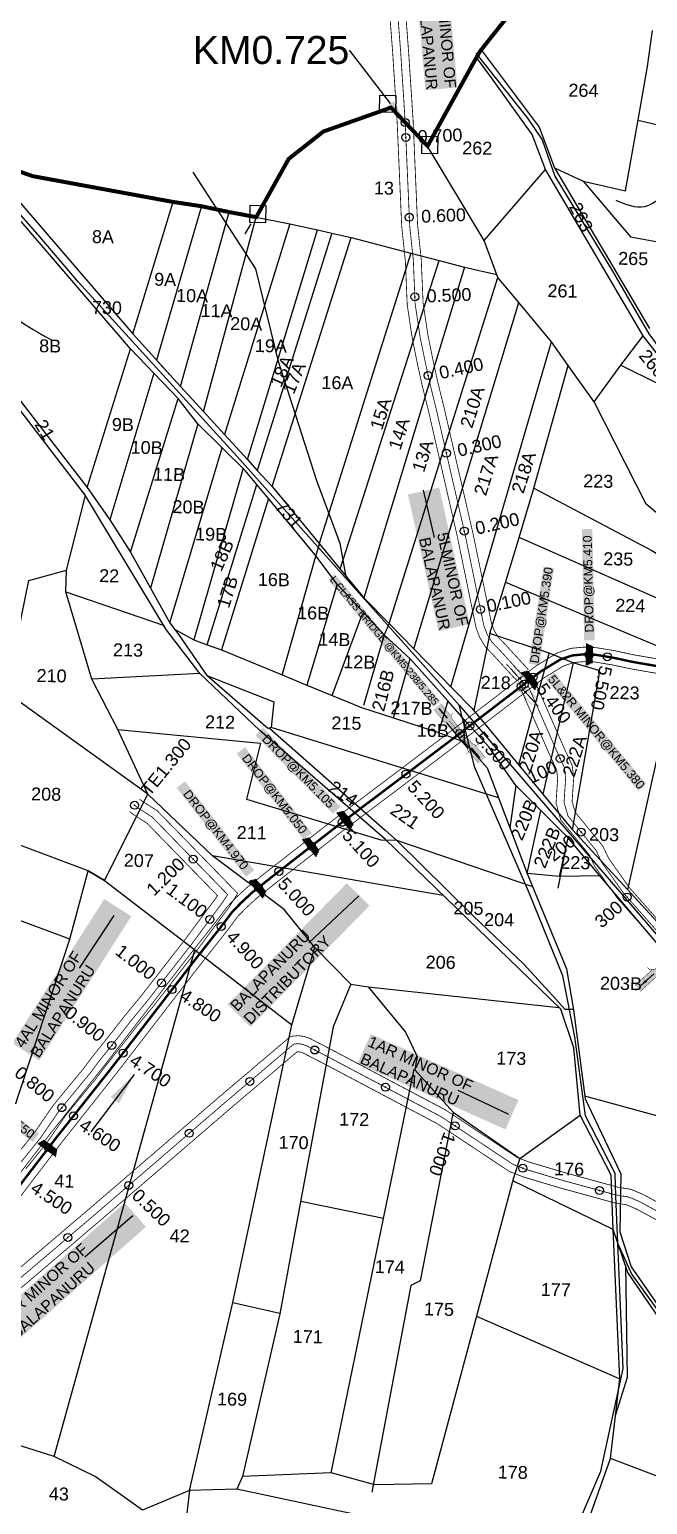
# Model space of a CAD drawing. Header units: millimetres. Extents: x 191939 to 221722, y 1607077 to 1617110.
# Drawn here: x 193548 to 194322, y 1613687 to 1615533 of the extents above; entities that cross this region are included whole.
import ezdxf
from ezdxf import colors
from ezdxf.entities.mleader import LeaderData, LeaderLine
from ezdxf.enums import TextEntityAlignment as Align
from ezdxf.math import Vec2, Vec3

# ---------------------------------------------------------------- set-up
doc = ezdxf.new("R2010")
doc.units = ezdxf.units.MM
doc.header["$LTSCALE"] = 15
doc.header["$PDMODE"] = 32
doc.header["$PDSIZE"] = 10
doc.linetypes.add('ACAD_ISO02W100', pattern=[15, 12, -3])
doc.linetypes.add('HIDDEN2', pattern=[0.1875, 0.125, -0.0625])
for name, color, linetype in [('BOUNDRY STONES', 240, 'Continuous'), ('CANAL1', 7, 'Continuous'), ('CS', 134, 'Continuous'), ('CSMark', 72, 'Continuous'), ('PAPER SIZE', 5, 'Continuous'), ('PLOTS', 7, 'Continuous'), ('PLOTS NO', 7, 'Continuous'), ('ROADS', 1, 'Continuous'), ('STREAMS', 4, 'Continuous'), ('STRUCTURE', 5, 'Continuous'), ('text2', 7, 'Continuous'), ('VILLAGE BOUNDRY', 5, 'Continuous'), ('VILLAGE STONES', 240, 'Continuous')]:
    doc.layers.add(name, color=color, linetype=linetype)
doc.styles.get("Standard").update_dxf_attribs({"font": 'arial.ttf'})
doc.dimstyles.get("Standard").update_dxf_attribs({"dimtxt": 0.18, "dimasz": 0.18, "dimexe": 0.18, "dimexo": 0.0625, "dimgap": 0.09, "dimtad": 0, "dimtih": 1, "dimtoh": 1, "dimdec": 4, "dimzin": 0, "dimdsep": 46, "dimtxsty": 'Standard', "dimcen": 0.09, "dimadec": 0, "dimazin": 0, "dimtfac": 1, "dimtdec": 4, "dimtofl": 0, "dimtmove": 0, "dimatfit": 3, "dimfxl": 1, "dimtolj": 1, "dimtzin": 0, "dimarcsym": 0})

# ---------------------------------------------------------------- blocks, each defined once
blk = doc.blocks.new('DROP')
h = blk.add_hatch()
h.set_pattern_fill('ANSI31', color=1, scale=10, angle=45)
h.set_pattern_definition([(90, (-324.4107, -25.7687), (-1.25, 0), [])])
h.paths.add_polyline_path([(-9.9, -4.3), (-13.8, 4.1), (13.8, 4.1), (10.2, -4.3)])
at = {"layer": 'STRUCTURE', "color": 5, "const_width": 0.49}
blk.add_lwpolyline([(-9.9, -4.3), (-13.8, 4.1), (13.8, 4.1), (10.2, -4.3), (-9.9, -4.3)], dxfattribs=at)
at = {"layer": 'STRUCTURE', "color": 5}
blk.add_circle((0, 0), 1.33, dxfattribs=at)
blk = doc.blocks.new('DLB')
at = {"layer": 'STRUCTURE'}
h = blk.add_hatch(dxfattribs=at)
h.set_pattern_fill('DOTS', color=6, scale=20, angle=320.3722, style=0)
h.set_pattern_definition([(320.372247934, (0, 0), (1.2786241598, 0.5641323054), [0, -1.25])])
h.paths.add_polyline_path([(769699.5, 1706950), (769699.5, 1706934), (769729.1, 1706934), (769732.1, 1706936), (769792.1, 1706936), (769795.1, 1706934), (769824.7, 1706934), (769824.7, 1706950), (769795.1, 1706950), (769792.1, 1706948), (769732.1, 1706948), (769729.1, 1706950)])
at = {"layer": 'STRUCTURE', "color": 6, "linetype": 'ACAD_ISO02W100', "ltscale": 0.5, "const_width": 0.5}
for points in [[(769699.5, 1706950), (769729.1, 1706950)], [(769795.1, 1706950), (769824.7, 1706950)], [(769699.5, 1706934), (769729.1, 1706934)], [(769795.1, 1706934), (769824.7, 1706934)]]:
    blk.add_lwpolyline(points, dxfattribs=at)
at = {"layer": 'STRUCTURE', "color": 6, "const_width": 0.628}
for points in [[(769726.1, 1706956), (769726.1, 1706952), (769732.1, 1706948), (769792.1, 1706948), (769798.1, 1706952), (769798.1, 1706956)], [(769726.1, 1706928), (769726.1, 1706932), (769732.1, 1706936), (769792.1, 1706936), (769798.1, 1706932), (769798.1, 1706928)], [(769732.1, 1706942), (769792.1, 1706942)]]:
    blk.add_lwpolyline(points, dxfattribs=at)
at = {"layer": 'STRUCTURE', "color": 6}
blk.add_lwpolyline([(769732.1, 1706936), (769792.1, 1706936)], dxfattribs=at)
blk.add_lwpolyline([(769732.1, 1706936), (769792.1, 1706936)], dxfattribs=at)
at = {"layer": 'STRUCTURE', "color": 0}
blk.add_circle((769762.1, 1706942), 1.8, dxfattribs=at)
for points in [[(769703.8, 1706942), (769726.7, 1706942)], [(769818.6, 1706942), (769795.7, 1706942)]]:
    blk.add_leader(points, dimstyle='Standard', override={"dimasz": 10, "dimgap": 0.09, "dimtad": 0}, dxfattribs=at)
blk = doc.blocks.new('OT')
at = {"layer": 'STRUCTURE', "color": 190}
for points, const_width in [([(769751.4, 1706595.8), (769729.4, 1706595.8)], 0.5), ([(769751.4, 1706579), (769729.4, 1706579)], 0.5), ([(769775.2, 1706601.8), (769775.2, 1706597.8), (769769.2, 1706593.8), (769761.8, 1706593.8), (769754.4, 1706593.8), (769748.4, 1706597.8), (769748.4, 1706601.8)], 0.5), ([(769748.4, 1706573), (769748.4, 1706577), (769754.4, 1706581), (769761.8, 1706581), (769761.8, 1706581), (769761.8, 1706581), (769769.2, 1706581), (769775.2, 1706577), (769775.2, 1706573)], 0.5), ([(769761.8, 1706593.8), (769761.8, 1706581)], 2.5)]:
    blk.add_lwpolyline(points, dxfattribs=dict(at, const_width=const_width))
at = {"layer": 'STRUCTURE', "color": 0}
blk.add_circle((769761.8, 1706587.4), 1.87, dxfattribs=at)
blk.add_leader([(769732.6, 1706587.4), (769753.8, 1706587.4)], dimstyle='Standard', override={"dimasz": 10, "dimgap": 0.09, "dimtad": 0}, dxfattribs=at)
blk = doc.blocks.new('SLB')
at = {"layer": 'STRUCTURE'}
h = blk.add_hatch(dxfattribs=at)
h.set_pattern_fill('DOTS', color=6, scale=20, angle=320.3722, style=0)
h.set_pattern_definition([(320.372247934, (-159.4327, -72.9564), (1.2786241598, 0.5641323054), [0, -1.25])])
h.paths.add_polyline_path([(769699.5, 1706871.1), (769699.5, 1706861.1), (769729.1, 1706861.1), (769732.1, 1706863.1), (769792.1, 1706863.1), (769795.1, 1706861.1), (769824.7, 1706861.1), (769824.7, 1706871.1), (769795.1, 1706871.1), (769792.1, 1706869.1), (769732.1, 1706869.1), (769729.1, 1706871.1)])
at = {"layer": 'STRUCTURE', "color": 6, "linetype": 'ACAD_ISO02W100', "ltscale": 0.5, "const_width": 0.5}
for points in [[(769699.5, 1706871.1), (769729.1, 1706871.1)], [(769795.1, 1706871.1), (769824.7, 1706871.1)], [(769699.5, 1706861.1), (769729.1, 1706861.1)], [(769795.1, 1706861.1), (769824.7, 1706861.1)]]:
    blk.add_lwpolyline(points, dxfattribs=at)
at = {"layer": 'STRUCTURE', "color": 6, "const_width": 0.628}
for points in [[(769726.1, 1706877.1), (769726.1, 1706873.1), (769732.1, 1706869.1), (769792.1, 1706869.1), (769798.1, 1706873.1), (769798.1, 1706877.1)], [(769726.1, 1706855.1), (769726.1, 1706859.1), (769732.1, 1706863.1), (769792.1, 1706863.1), (769798.1, 1706859.1), (769798.1, 1706855.1)]]:
    blk.add_lwpolyline(points, dxfattribs=at)
at = {"layer": 'STRUCTURE', "color": 6}
blk.add_lwpolyline([(769732.1, 1706863.1), (769792.1, 1706863.1)], dxfattribs=at)
blk.add_lwpolyline([(769732.1, 1706863.1), (769792.1, 1706863.1)], dxfattribs=at)
at = {"layer": 'STRUCTURE', "color": 0}
blk.add_circle((769762.1, 1706866.1), 1.24, dxfattribs=at)
for points in [[(769703.8, 1706866), (769726.7, 1706866)], [(769818.6, 1706865.8), (769795.7, 1706865.8)]]:
    blk.add_leader(points, dimstyle='Standard', override={"dimasz": 10, "dimgap": 0.09, "dimtad": 0}, dxfattribs=at)

msp = doc.modelspace()

# ---------------------------------------------------------------- linework, layer by layer
at = {"layer": 'BOUNDRY STONES'}
msp.add_lwpolyline([(194107.2, 1615503.7), (194171.5, 1615422), (194189.9, 1615395.2), (194206, 1615349.7), (194278.1, 1615230.6), (194323.7, 1615152.2), (194416.3, 1615027.2), (194521.5, 1614887.9), (194568.2, 1614824.6), (194709.5, 1614541.5), (194750.1, 1614466.4), (194768.9, 1614377.3), (194774.6, 1614346.7), (194792.1, 1614322.2), (194858.4, 1614264.9), (194965.8, 1614169.4), (195055.2, 1614098.4), (195094.9, 1614065.8)], dxfattribs=at)
for points in [[(193987, 1615451.1), (194006.9, 1615450.7), (194006.4, 1615429.1), (193986.5, 1615429.5)], [(194039.7, 1615399.7), (194059.6, 1615399.3), (194059.2, 1615377.7), (194039.3, 1615378.1)], [(193824.4, 1615313.3), (193844.3, 1615312.9), (193843.9, 1615291.3), (193824, 1615291.7)]]:
    msp.add_lwpolyline(points, close=True, dxfattribs=at)
at = {"layer": 'CANAL1', "color": 200, "const_width": 1}
for points in [[(194158, 1614718.4), (194127.4, 1614751.7), (194119.1, 1614760.2), (194112, 1614771.8), (194107.3, 1614784.3), (194083.8, 1614898.7), (194048.1, 1615054.1), (194039.9, 1615087.4), (194034.1, 1615113.7), (194027.5, 1615146.1), (194021.1, 1615188.8), (194018.8, 1615243.5), (194017.6, 1615254.8), (194014.2, 1615287.1), (194008.5, 1615418), (194002.9, 1615504.6), (193996.2, 1615591.4), (193993.5, 1615630.6), (193990.8, 1615666.1)], [(194172.7, 1614732), (194141.9, 1614765.4), (194135, 1614772.5), (194130.1, 1614780.6), (194126.6, 1614789.9), (194103.3, 1614902.9), (194067.5, 1615058.7), (194059.3, 1615092), (194053.7, 1615117.9), (194047.2, 1615149.6), (194041, 1615190.7), (194038.7, 1615245), (194037.5, 1615256.9), (194034.1, 1615288.5), (194028.5, 1615419.1), (194022.8, 1615506), (194016.2, 1615592.8), (194013.4, 1615632), (194010.6, 1615668.6)], [(193508.2, 1614064.5), (193574.2, 1614150.8), (193644.4, 1614239.3), (193744.9, 1614369.7), (193780.7, 1614415.1), (193795.2, 1614434.4), (193807, 1614446.5), (193821.1, 1614459.6), (193847.3, 1614480.4), (193927.3, 1614542.7), (194010.6, 1614605.5), (194089.7, 1614665.4), (194182.3, 1614736.4), (194209, 1614752.8), (194225.9, 1614758.5), (194242.3, 1614760), (194257.3, 1614759.4), (194280.9, 1614755.5), (194304.5, 1614750.4), (194381.9, 1614737)], [(193522.6, 1614053.6), (193588.4, 1614139.7), (193658.6, 1614228.3), (193759.1, 1614358.6), (193795, 1614404.1), (193808.9, 1614422.7), (193819.5, 1614433.6), (193832.9, 1614445.9), (193858.4, 1614466.2), (193938.3, 1614528.4), (194021.5, 1614591.1), (194100.6, 1614651), (194192.5, 1614721.6), (194216.7, 1614736.4), (194229.6, 1614740.8), (194242.8, 1614741.9), (194255.5, 1614741.5), (194277.5, 1614737.8), (194301.1, 1614732.8), (194378.6, 1614719.3)], [(194163.1, 1614708.1), (194199.3, 1614625.5), (194208.2, 1614606.3), (194209.4, 1614595.7), (194207.4, 1614564.6), (194213.3, 1614543.8), (194249.1, 1614499.9), (194255.8, 1614485.6), (194283.6, 1614446.4), (194343.3, 1614378.7), (194430.9, 1614282.4), (194491.4, 1614212.3), (194503.6, 1614196.1), (194603.4, 1614082.4), (194738.3, 1613926.6), (194874.6, 1613780.8), (194966.8, 1613686.3), (195079.4, 1613572.9), (195149.3, 1613501.7), (195206.8, 1613454.3), (195226.7, 1613442.4), (195278.6, 1613427.9), (195359.2, 1613412.4)], [(194181.4, 1614716.1), (194217.5, 1614633.7), (194227.7, 1614611.7), (194229.5, 1614596.2), (194227.5, 1614566.7), (194231.4, 1614553.3), (194266.2, 1614510.6), (194273.2, 1614495.7), (194299.3, 1614458.8), (194358.2, 1614392.1), (194445.9, 1614295.6), (194506.9, 1614224.9), (194519.1, 1614208.8), (194618.5, 1614095.5), (194753.2, 1613940), (194889.1, 1613794.6), (194981, 1613700.3), (195093.6, 1613586.9), (195162.8, 1613516.4), (195219.5, 1613469.7), (195234.6, 1613461), (195283.2, 1613447.4), (195363.3, 1613432)], [(193543.7, 1614106.9), (193570.2, 1614139.7), (193593.7, 1614173.9), (193632.1, 1614220.6), (193641.8, 1614233.6), (193669.3, 1614268.1), (193682, 1614284.6), (193703.4, 1614310.5), (193758.2, 1614380.9), (193798.4, 1614434.9), (193808.9, 1614451.7), (193708.2, 1614555.2), (193689.4, 1614567.1), (193686.2, 1614569.7)], [(193528.1, 1614119.4), (193554.2, 1614151.7), (193577.7, 1614186), (193616.4, 1614233), (193625.9, 1614245.8), (193653.5, 1614280.4), (193666.4, 1614297.1), (193687.8, 1614323), (193742.3, 1614393), (193781.9, 1614446.2), (193783.6, 1614449), (193695.5, 1614539.5), (193677.7, 1614550.9), (193673.6, 1614554.2)], [(193510.1, 1613960.6), (193625.8, 1614059.1), (193785.1, 1614196.3), (193875.2, 1614272.8), (193884.3, 1614273.6), (193892.1, 1614272.7), (193899.6, 1614270), (193927.9, 1614255.3), (194069.2, 1614180.6), (194158.5, 1614121.3), (194173.1, 1614115.6), (194220.2, 1614101.6), (194284.3, 1614084.1), (194301.3, 1614081.2), (194316.4, 1614074.9), (194343.7, 1614060.1), (194377.1, 1614038.4), (194431.5, 1614002.4), (194469.5, 1613988.9), (194575.6, 1613951), (194672.2, 1613916.8), (194703.1, 1613940.5)], [(193522.8, 1613945.2), (193638.8, 1614043.9), (193798.1, 1614181.1), (193883.3, 1614253.4), (193884.1, 1614253.5), (193887.4, 1614253.1), (193891.5, 1614251.6), (193918.7, 1614237.6), (194059, 1614163.3), (194149.2, 1614103.5), (194166.6, 1614096.7), (194214.7, 1614082.4), (194280, 1614064.5), (194295.7, 1614061.9), (194307.7, 1614056.8), (194333.5, 1614042.9), (194366.1, 1614021.7), (194422.5, 1613984.4), (194462.7, 1613970.1), (194568.9, 1613932.1), (194675.8, 1613894.3), (194715.3, 1613924.6)]]:
    msp.add_lwpolyline(points, dxfattribs=at)
at = {"layer": 'CANAL1', "color": 1, "linetype": 'HIDDEN2', "ltscale": 4, "const_width": 1}
for points in [[(194165.3, 1614725.2), (194134.7, 1614758.6), (194127.1, 1614766.3), (194121.1, 1614776.2), (194117, 1614787.1), (194093.6, 1614900.8), (194057.8, 1615056.4), (194049.6, 1615089.7), (194043.9, 1615115.8), (194037.3, 1615147.9), (194031, 1615189.8), (194028.8, 1615244.2), (194027.5, 1615255.8), (194024.2, 1615287.8), (194018.5, 1615418.5), (194012.9, 1615505.3), (194006.2, 1615592.1), (194003.4, 1615631.3), (194000.7, 1615667.3)], [(194172.2, 1614712.1), (194208.4, 1614629.6), (194217.9, 1614609), (194219.4, 1614595.9), (194217.4, 1614565.6), (194222.4, 1614548.6), (194257.7, 1614505.3), (194264.5, 1614490.6), (194291.5, 1614452.6), (194350.7, 1614385.4), (194438.4, 1614289), (194499.2, 1614218.6), (194511.3, 1614202.5), (194610.9, 1614088.9), (194745.7, 1613933.3), (194881.9, 1613787.7), (194973.9, 1613693.3), (195086.5, 1613579.9), (195156, 1613509.1), (195213.1, 1613462), (195230.6, 1613451.7), (195280.9, 1613437.6), (195361.7, 1613422.1)], [(193535.9, 1614113.2), (193562.2, 1614145.7), (193585.7, 1614180), (193624.3, 1614226.8), (193633.8, 1614239.7), (193661.4, 1614274.2), (193674.2, 1614290.8), (193695.6, 1614316.8), (193750.3, 1614386.9), (193790.1, 1614440.6), (193796.3, 1614450.3), (193701.9, 1614547.3), (193683.6, 1614559), (193679.9, 1614562)], [(193516.5, 1613952.9), (193632.3, 1614051.5), (193791.6, 1614188.7), (193879.2, 1614263.1), (193884.2, 1614263.6), (193889.8, 1614262.9), (193895.5, 1614260.8), (193923.3, 1614246.4), (194064.1, 1614171.9), (194153.8, 1614112.4), (194169.9, 1614106.1), (194217.4, 1614092), (194282.2, 1614074.3), (194298.5, 1614071.6), (194312.1, 1614065.8), (194338.6, 1614051.5), (194371.6, 1614030), (194427, 1613993.4), (194466.1, 1613979.5), (194572.3, 1613941.6), (194674, 1613905.6), (194709.2, 1613932.5)]]:
    msp.add_lwpolyline(points, dxfattribs=at)
at = {"layer": 'CANAL1', "color": 3, "linetype": 'HIDDEN2', "ltscale": 4, "true_color": 0x00ff00, "const_width": 3}
msp.add_lwpolyline([(193515.4, 1614059.1), (193581.3, 1614145.2), (193651.5, 1614233.8), (193752, 1614364.1), (193787.8, 1614409.6), (193802.1, 1614428.5), (193813.3, 1614440), (193827, 1614452.8), (193852.9, 1614473.3), (193932.8, 1614535.5), (194016.1, 1614598.3), (194095.2, 1614658.2), (194099.5, 1614661.6), (194163, 1614710.3), (194178.8, 1614722.4), (194187.4, 1614729), (194212.9, 1614744.6), (194227.8, 1614749.6), (194242.6, 1614751), (194256.4, 1614750.5), (194279.2, 1614746.7), (194302.8, 1614741.6), (194380.3, 1614728.2)], dxfattribs=at)
at = {"layer": 'CANAL1', "color": 3, "linetype": 'HIDDEN2', "ltscale": 4, "const_width": 1.5}
msp.add_lwpolyline([(193515.4, 1614059.1), (193581.3, 1614145.2), (193651.5, 1614233.8), (193752, 1614364.1), (193787.8, 1614409.6), (193802.1, 1614428.5), (193813.3, 1614440), (193827, 1614452.8), (193852.9, 1614473.3), (193932.8, 1614535.5), (194016.1, 1614598.3), (194095.2, 1614658.2), (194187.4, 1614729), (194212.9, 1614744.6), (194227.8, 1614749.6), (194242.6, 1614751), (194256.4, 1614750.5), (194279.2, 1614746.7), (194302.8, 1614741.6), (194380.3, 1614728.2)], dxfattribs=at)
at = {"layer": 'CANAL1', "color": 1, "linetype": 'HIDDEN2', "ltscale": 4, "const_width": 1}
for points, elevation in [([(194168, 1614714.1), (194145.1, 1614738.9)], 2), ([(194168, 1614714.1), (194145.1, 1614738.9)], 2), ([(194163, 1614710.3), (194185.3, 1614685.8)], 1), ([(194163, 1614710.3), (194185.3, 1614685.8)], 1)]:
    msp.add_lwpolyline(points, dxfattribs=dict(at, elevation=elevation))
at = {"layer": 'CS'}
for p in [(194018.6, 1615416.7), (194019.4, 1615398.1), (194023.7, 1615298.2), (194030.7, 1615198.5), (194047.3, 1615100), (194070.1, 1615002.7), (194092.6, 1614905.2), (194112.8, 1614807.3), (194212.6, 1614620.6), (193679.9, 1614562), (194238.8, 1614528.5), (193753.2, 1614494.6), (194296.3, 1614447.1), (193774.2, 1614419.2), (193713.5, 1614339.7), (193651.2, 1614261.5), (193588.7, 1614183.5)]:
    msp.add_point(p, dxfattribs=at)
at = {"layer": 'CS', "color": 2}
for p in [(193905.4, 1614255.7), (193824.2, 1614216.4), (193993.9, 1614209.1), (194081.2, 1614160.6), (193748.3, 1614151.4), (194165.8, 1614107.7), (193672.5, 1614086.1), (194261.8, 1614079.9), (193596.5, 1614021)]:
    msp.add_point(p, dxfattribs=at)
at = {"layer": 'PLOTS'}
for points in [[(194241.4, 1615343.2), (194294.3, 1615331.1), (194309.7, 1615417.7), (194321.9, 1615486.7), (194328.3, 1615532)], [(195228.9, 1613611.2), (195168.2, 1613783.2), (195137.5, 1613853.5), (195113.2, 1613921), (195111.8, 1613973.6), (195102.3, 1614038.9), (195083.1, 1614067.3), (195055.2, 1614096.3), (194941.4, 1614185), (194846.1, 1614269.7), (194783.4, 1614325.3), (194764.2, 1614363.1), (194751.8, 1614452.2), (194671.8, 1614608.1), (194619, 1614711.1), (194561.2, 1614823.6), (194486.5, 1614930.9), (194415.2, 1615022.7), (194380.4, 1615067.5), (194316.3, 1615149.8), (194194, 1615357.9), (194177.6, 1615401.8), (194124.4, 1615475.4), (194107.7, 1615498)], [(194113.6, 1615507.6), (194186.4, 1615410.8), (194205.3, 1615360), (194241.4, 1615343.2), (194241.4, 1615343.2), (194241.4, 1615343.2), (194241.4, 1615343.2)], [(193427.4, 1613708.8), (193449.5, 1613787.7), (193407, 1613799.5), (193476, 1614022.7), (193598.9, 1614394.3), (193621.8, 1614479.9), (193642.3, 1614467.9), (193696.4, 1614575.8), (193658.7, 1614657), (193626.4, 1614720), (193594, 1614829.4), (193594.6, 1614856.3), (193618.6, 1614949.7), (193481.4, 1615127.9), (193414, 1615236.2), (193377.2, 1615295.8), (193348.1, 1615360.5), (193305.3, 1615406), (193301.6, 1615418.8)], [(194785.4, 1615321.6), (194551.7, 1615363.2), (194309.9, 1615419.2)], [(193316.6, 1615415), (193355.8, 1615371.9), (193385.4, 1615295.7), (193417.1, 1615248), (193484.8, 1615135.2), (193620.4, 1614959.9), (193648.9, 1614919.2), (193674.8, 1614879), (193697.4, 1614838.2), (193723.9, 1614790.5), (193735.9, 1614774.2), (193770.4, 1614724.7), (193854, 1614691.5), (193850.7, 1614659.3), (193846.5, 1614658.1), (193770.4, 1614724.7)], [(194297.1, 1614456.1), (194362.9, 1614749.5), (194381.1, 1614800.5), (194395, 1614839.3), (194401.5, 1614857.3), (194347.7, 1614916.2), (194320.3, 1614939), (194255.1, 1615067.1), (194222.4, 1615112.5), (194201.8, 1615142.3), (194161, 1615191.3), (194134.7, 1615222.9), (194117.3, 1615269.2), (194046.6, 1615387.3)], [(193488.9, 1615371.2), (193542.7, 1615309.7), (193677.5, 1615152), (193737.5, 1615086.3), (193766.3, 1615054.8), (193792.5, 1615026.1), (193821.2, 1614994.7), (193833.5, 1614981.3), (193852.1, 1614961), (193911, 1614889.6), (193937.4, 1614857.6), (193967, 1614821.7), (193998.5, 1614789.5), (194029.3, 1614758), (194077.4, 1614708.8), (194102.1, 1614683.6), (194165.6, 1614606.7), (194190.9, 1614576.1), (194227.9, 1614531.4), (194297.1, 1614456.1), (194352.1, 1614396.4), (194359.6, 1614405.6), (194369.1, 1614417.4), (194434.9, 1614402.1)], [(194117.3, 1615269.2), (194194, 1615357.9)], [(194205.3, 1615360), (194324.5, 1615158.9)], [(194241.4, 1615343.2), (194300.5, 1615273.5), (194341.9, 1615266.3), (194366.1, 1615320.8), (194764.2, 1615232.5)], [(193677.5, 1615152), (193728, 1615317.3)], [(193763.8, 1615311.9), (193707.5, 1615119.1), (193737.5, 1615086.3), (193798.2, 1615304.6)], [(194352.6, 1614366.9), (194263.2, 1614473), (194222.4, 1614521.4), (194188.3, 1614555.5), (194156.9, 1614586.9), (194123.1, 1614635.4), (194092.5, 1614669.6), (194072, 1614692.6), (194025.4, 1614744.8), (193992.4, 1614775.6), (193962.6, 1614807.5), (193933.3, 1614838.8), (193905.5, 1614875.8), (193847.6, 1614945.9), (193833, 1614963.6), (193818.3, 1614981.3), (193789.7, 1615009.6), (193759.2, 1615039.7), (193734.5, 1615071.3), (193704, 1615103), (193674.6, 1615133.5), (193537.8, 1615292.7)], [(193766.3, 1615054.8), (193832.1, 1615298.3)], [(193874, 1615289.9), (193792.5, 1615026.1)], [(193832.1, 1615298.3), (193874, 1615289.9), (193908.9, 1615282.2), (193926.7, 1615278.2), (193950.9, 1615272.9), (194025.5, 1615253.3), (194061.1, 1615244), (194092.8, 1615235.7), (194133.3, 1615226.6)], [(193821.2, 1614994.7), (193908.9, 1615282.2)], [(193926.7, 1615278.2), (193833.5, 1614981.3)], [(193852.1, 1614961), (193950.9, 1615272.9)], [(194025.5, 1615253.3), (193911, 1614889.6)], [(193937.4, 1614857.6), (194061.1, 1615244)], [(194092.8, 1615235.7), (193967, 1614821.7)], [(193998.5, 1614789.5), (194134.7, 1615222.9)], [(194029.3, 1614758), (194161, 1615191.3)], [(194075.8, 1614710.4), (194201.8, 1615142.3)], [(194255.1, 1615067.1), (194288.6, 1615112.9), (194316.3, 1615149.8)], [(193620.4, 1614959.9), (193674.6, 1615133.5)], [(194124.7, 1614777), (194142.7, 1614836.6), (194161.2, 1614897.4), (194179.8, 1614959.1), (194222.4, 1615112.5)], [(194288.6, 1615112.9), (194380.4, 1615067.5)], [(193704, 1615103), (193648.9, 1614919.2)], [(193674.8, 1614879), (193734.5, 1615071.3)], [(193759.2, 1615039.7), (193699.8, 1614833.9)], [(193723.9, 1614790.5), (193789.7, 1615009.6)], [(193815.6, 1614984), (193753.9, 1614769)], [(193770.7, 1614763), (193833, 1614963.6)], [(194179.8, 1614959.1), (194327.5, 1614881), (194395, 1614839.3)], [(194410.4, 1613403.4), (194423.3, 1613448.3), (194283.5, 1613451), (194224, 1613483.6), (194232.8, 1613623.8), (194275.5, 1613744.2), (194287.2, 1613844.1), (194278.7, 1614030.9), (194276.3, 1614099.2), (194237.4, 1614174.1), (194229.7, 1614258.2), (194213.3, 1614307), (194069.9, 1614445.6), (193993.8, 1614519.2), (193836.8, 1614655.7), (193761.4, 1614727.2), (193719.6, 1614782.2), (193616.6, 1614952.4)], [(193847.6, 1614945.9), (193788.6, 1614756.5)], [(193864.8, 1614725.1), (193906.9, 1614873.9), (193911.2, 1614889.3)], [(194381.1, 1614800.5), (194161.2, 1614897.4)], [(193696.4, 1614575.8), (193519, 1614703.8), (193529, 1614753.4), (193547.3, 1614843.4), (193594.6, 1614856.3)], [(193594, 1614829.4), (193716.7, 1614786.9)], [(193933.3, 1614838.8), (193895.4, 1614712.5)], [(194144.2, 1614841.4), (194362.9, 1614749.5)], [(193927.3, 1614699.3), (193964.5, 1614799.8), (193967.3, 1614802.4)], [(193729.9, 1614782.4), (193753.9, 1614769), (193770.7, 1614763), (193788.6, 1614756.5), (193859.4, 1614727.3), (193895.4, 1614712.5), (193927.3, 1614699.3), (193963.7, 1614684.3), (194003.9, 1614671.4), (194060.4, 1614653.3), (194092.6, 1614641.4)], [(193998.5, 1614789.5), (193992.4, 1614775.6), (193966.2, 1614687.1)], [(194227.9, 1614531.4), (194261.5, 1614724.6), (194260.8, 1614730.8), (194228.7, 1614740.2), (194198.7, 1614752.3), (194124.7, 1614777), (194104.7, 1614680.5)], [(194003.9, 1614671.4), (194024.7, 1614745.5)], [(194160.8, 1614612.6), (194198.7, 1614752.3)], [(194228.7, 1614740.2), (194190.9, 1614576.1)], [(193642.3, 1614467.9), (193621.8, 1614479.9), (193460.3, 1614540.6), (193229.7, 1614627.3), (192985.4, 1614720.8)], [(193761.4, 1614727.2), (193626.4, 1614720)], [(194072, 1614692.6), (194060.4, 1614653.3)], [(194092.5, 1614669.6), (194092.6, 1614641.4), (194121, 1614608.9), (194171.2, 1614476.7), (194178.1, 1614460.2), (194220.3, 1614357.1), (194229.3, 1614305.8), (194243.9, 1614194.4), (194288.6, 1614100.6), (194287.1, 1614028.1), (194301.5, 1613984.1), (194344.5, 1613922.6), (194434.8, 1613793.5), (194515.1, 1613744.3), (194696, 1613633.4)], [(193658.7, 1614657), (193837.4, 1614639.6), (193820, 1614569.6), (193988.3, 1614518.6), (194007.6, 1614518.5), (194178.1, 1614460.2)], [(193848.6, 1614658.7), (193993.4, 1614531), (194007.6, 1614518.5), (194103.1, 1614423.9), (194167.2, 1614363), (194203, 1614323.8), (194218.5, 1614306.8), (194229.1, 1614306.8)], [(194135.2, 1614571.4), (193850.7, 1614659.3)], [(193598.9, 1614394.3), (193426.1, 1614458.6), (193294.3, 1614512.6), (193265.6, 1614520.7), (193245.8, 1614526.3), (193218.3, 1614539.4), (193177.7, 1614558.8), (193142.6, 1614569.5), (193066.6, 1614599.1), (192989.5, 1614624.3), (192951.4, 1614640.4)], [(194066.1, 1614449.3), (193777.6, 1614498.7), (193696.4, 1614575.8)], [(194156.9, 1614586.9), (194149.5, 1614533.8)], [(194262.6, 1614473.7), (194211.9, 1614472.8), (194171.2, 1614476.7), (194188.3, 1614555.5)], [(193642.3, 1614467.9), (193755.2, 1614381), (193876.7, 1614287.4), (193905.5, 1614383.9), (193867.3, 1614431.5), (193777.6, 1614498.7)], [(193579.4, 1613747), (193755.2, 1614381)], [(193905.5, 1614383.9), (193950.6, 1614338.1), (193972.1, 1614334.8), (194211.1, 1614309.1)], [(193950.6, 1614338.1), (193928.5, 1614284.6), (193888.5, 1614070.2), (193861.5, 1613925.3), (193814.9, 1613722)], [(193972.1, 1614334.8), (194019, 1614278.1), (194033.7, 1614247.7), (194030.7, 1614230.9), (194078.5, 1614177.7), (194161.9, 1614119.9), (194237.4, 1614174.1)], [(193748.7, 1613704.3), (193803, 1613939.8), (193876.7, 1614287.4)], [(193925.8, 1613726.2), (193991.5, 1614044.7), (194030, 1614231.7)], [(194410.5, 1613904.3), (194418.1, 1613953.4), (194430.7, 1614007.5), (194444, 1614061.3), (194463.5, 1614139.9), (194432.9, 1614151.6), (194379.6, 1614160.8), (194333.6, 1614173.2), (194243.5, 1614197.7)], [(194078.5, 1614177.7), (194037.3, 1613966.7), (194025.8, 1613961), (193976.7, 1613702)], [(194161.9, 1614119.9), (194154.2, 1614095.7), (194107.8, 1613922.6), (194051.6, 1613712.7), (193980.7, 1613711.4), (193925.8, 1613726.2), (193814.9, 1613722), (193807.9, 1613706)], [(194278.7, 1614030.9), (194153.2, 1614092.1)], [(193991.5, 1614044.7), (193887.8, 1614066.1)], [(194907, 1613509.9), (194825.7, 1613540.9), (194694.3, 1613618.8), (194515.3, 1613730.7), (194429.6, 1613784.2), (194297.3, 1613977.3), (194278.7, 1614030.9)], [(194294.2, 1613986.2), (194296.3, 1613845.9), (194281.9, 1613798.8)], [(193803, 1613939.8), (193861.7, 1613926.3)], [(194107.8, 1613922.6), (194287.2, 1613844.1)], [(193748.7, 1613704.3), (193689.9, 1613679.5), (193630.6, 1613721.8), (193579.4, 1613747), (193449.5, 1613787.7)], [(194497.6, 1613660.1), (194275.5, 1613744.2)], [(194232.9, 1613624.3), (193967.9, 1613671.7), (193807.9, 1613706), (193748.7, 1613704.3), (193738, 1613615.4)]]:
    msp.add_lwpolyline(points, dxfattribs=at)
at = {"layer": 'PLOTS NO'}
for points in [[(194211.9, 1614472.8), (194222.4, 1614521.4)], [(194211.9, 1614472.8), (194222.4, 1614521.4)], [(194210.1, 1614458.2), (194219.8, 1614506.9)]]:
    msp.add_lwpolyline(points, dxfattribs=at)
at = {"layer": 'ROADS'}
for points in [[(194175.9, 1612636.5), (194125.8, 1612730.3), (194126, 1612781.5), (194133.1, 1612897.6), (194137.8, 1612977.7), (194132, 1613047.9), (194154.3, 1613240.6), (194176.3, 1613405.7), (194210.9, 1613515.3), (194229.4, 1613648.6), (194263.6, 1613728.5), (194291.4, 1613856.9), (194282.4, 1614072.6), (194281.6, 1614101.2), (194244.4, 1614173.4), (194230.8, 1614272.2), (194216, 1614348.4), (194173.9, 1614452.5), (194105.8, 1614609.4), (194086.3, 1614687.5), (193807.8, 1614998.9), (193609.6, 1615216.7), (193559.2, 1615276.2), (193468.2, 1615379.3)], [(193752.8, 1615354.5), (193831.4, 1615233.4), (193859.2, 1615119.3), (193907.4, 1614968.7), (193936.9, 1614890), (193944.8, 1614845.7)], [(194086.3, 1614687.5), (194368.9, 1614358.6), (194511, 1614192.1), (194597.4, 1614089.3), (194707.7, 1613952.1), (194848.5, 1613808.1), (194962.2, 1613693.4), (195212.3, 1613441.4), (195229.4, 1613422), (195259.7, 1613377.7), (195309.8, 1613293.3), (195345.2, 1613233.6), (195355.9, 1613222.7)], [(194284.9, 1614013.1), (194302.4, 1613974.7), (194343, 1613918.1), (194378.3, 1613864.6), (194427.8, 1613798), (194437.2, 1613785.4), (194575.1, 1613697.9), (194758.8, 1613593.2), (194831.2, 1613542.4), (194892.6, 1613519.9), (194995.8, 1613481.2), (195060.2, 1613445.6), (195139.7, 1613399.5), (195223.7, 1613404.3), (195286, 1613418.8), (195361.8, 1613465.6), (195401, 1613497.9), (195468.1, 1613518.6), (195628, 1613541.1)]]:
    msp.add_lwpolyline(points, dxfattribs=at)
at = {"layer": 'STREAMS'}
for points in [[(194535.7, 1615307), (194516.4, 1615305.9), (194475.7, 1615310), (194451.4, 1615317.7), (194430.5, 1615323.3), (194413.2, 1615322.2), (194393.7, 1615332.7), (194371.8, 1615339.3), (194337.5, 1615321.8), (194318.1, 1615311.2), (194282.8, 1615319.1)], [(193173.8, 1615237.3), (193196.2, 1615213.8), (193211.1, 1615182.2), (193221.3, 1615170.3), (193276.3, 1615198), (193296.1, 1615206), (193319.9, 1615226.9), (193342.5, 1615250.8), (193361.8, 1615262.7), (193389.9, 1615245.7), (193394, 1615229.8), (193406.7, 1615214.4), (193420.8, 1615204.9), (193441.9, 1615206.7), (193464.7, 1615203.5), (193502.8, 1615190.4), (193531.5, 1615171.5), (193575.3, 1615144.7)]]:
    msp.add_spline(points, degree=3, dxfattribs=at)
at = {"layer": 'text2', "color": 2}
msp.add_lwpolyline([(193818.2, 1615277.4), (193826, 1615290)], dxfattribs=at)
at = {"layer": 'text2', "color": 2, "linetype": 'Continuous'}
for p in [(194249, 1614750.7, 107), (194167.4, 1614713.6, 2), (194175.4, 1614719.8, 1), (194175.4, 1614719.8, 1), (194178.8, 1614722.5, 1), (194178.8, 1614722.5, 1), (194163.8, 1614710.9, 1), (194163.8, 1614710.9, 1), (194099.5, 1614661.6), (194086.8, 1614651.9, 1), (193944.2, 1614544.1, 1), (193901.3, 1614511, 1), (193834.8, 1614459), (193572.3, 1614133.5, 1)]:
    msp.add_point(p, dxfattribs=at)
at = {"layer": 'text2', "color": 2}
for p in [(194271.6, 1614747.9), (194019.6, 1614601), (193939.6, 1614540.7), (193860.5, 1614479.2), (193788.4, 1614410.3), (193726.7, 1614331.3), (193665.5, 1614251.9), (193603.4, 1614173.2)]:
    msp.add_point(p, dxfattribs=at)
at = {"layer": 'VILLAGE BOUNDRY', "linetype": 'Continuous'}
msp.add_lwpolyline([(193493.2, 1615370.2, 5, 5, 0), (193552.3, 1615349.6, 5, 5, 0), (193728, 1615317.3, 5, 5, 0), (193763.8, 1615311.9, 5, 5, 0), (193798.2, 1615304.6, 5, 5, 0), (193832.1, 1615298.3, 5, 5, 0), (193872.7, 1615371.1, 5, 5, 0), (193916.1, 1615405.4, 5, 5, 0), (194000.8, 1615435.4, 5, 5, 0), (194046.6, 1615387.3, 5, 5, 0), (194106.9, 1615496.6, 5, 5, 0), (194112.3, 1615505.9, 5, 5, 0), (194165.7, 1615573.2, 5, 5, 0)], format="xyseb", dxfattribs=at)

# ---------------------------------------------------------------- block references
at = {"layer": 'STRUCTURE', "color": 0}
for name, p, xscale, yscale, zscale, rotation in [('OT', (-799789.7, 1281224.1, 2), 0.5599999999999999, 0.5599999999999999, 0.5599999999999999, 312.8258609186911), ('OT', (-799789.7, 1281224.1, 2), 0.5599999999999999, 0.5599999999999999, 0.5599999999999999, 312.8258609186911), ('OT', (1188120.6, 1948200.4, 1), 0.5599999999999999, 0.5599999999999999, 0.5599999999999999, 132.8258609186911), ('OT', (1188120.6, 1948200.4, 1), 0.5599999999999999, 0.5599999999999999, 0.5599999999999999, 132.8258609186911), ('DLB', (-1069993, 1268050, 1), 0.7, 0.7, 0.7, 309.606714684518)]:
    msp.add_blockref(name, p, dxfattribs=dict(at, xscale=xscale, yscale=yscale, zscale=zscale, rotation=rotation))
at = {"layer": 'STRUCTURE', "color": 0, "rotation": 42.32982325714458}
msp.add_blockref('SLB', (774684.9, -165833.9, 100), dxfattribs=at)
at = {"layer": 'text2', "color": 2, "linetype": 'Continuous'}
for p, rotation in [((194249, 1614750.7, 107), 88.53119387922061), ((194175.4, 1614719.8, 1), 128.3320094489185), ((194175.4, 1614719.8, 1), 128.3320094489185), ((193944.2, 1614544.1, 1), 127.2676379210215), ((193901.3, 1614511, 1), 129.0040919990052), ((193834.8, 1614459), 129.0040919990052), ((193572.3, 1614133.5, 1), 144.119245180422)]:
    msp.add_blockref('DROP', p, dxfattribs=dict(at, rotation=rotation))

# ---------------------------------------------------------------- texts
at = {"layer": 'CSMark', "color": 1}
for s, rotation, p in [('0.700', 2.4706, (194034.2, 1615399)), ('0.600', 2.4706, (194038.6, 1615299.1)), ('0.500', 2.3878, (194045.5, 1615199.4)), ('0.400', 12.3984, (194061.4, 1615103.1)), ('0.300', 12.95, (194084.2, 1615006)), ('0.200', 12.95, (194106.6, 1614908.5)), ('0.100', 11.6189, (194120.8, 1614811.1)), ('5.500', 257.989, (194270.1, 1614736.2)), ('5.400', 306.03, (194188.1, 1614712.3)), ('TE1.300', 50.7761, (193692.5, 1614577.5)), ('5.300', 312.4592, (194110.2, 1614650.6)), ('5.200', 312.4592, (194025.9, 1614589.7)), ('5.100', 312.4592, (193944.4, 1614528.9)), ('1.200', 44.2154, (193698.6, 1614453.3)), ('1.100', 323.3764, (193723, 1614459.6)), ('5.000', 312.4592, (193863.8, 1614468)), ('1.000', 322.0758, (193659.2, 1614382.9)), ('4.900', 312.4592, (193799.4, 1614401.7)), ('4.800', 326.3873, (193739.2, 1614326.6)), ('0.900', 321.3979, (193595.8, 1614305.8)), ('4.700', 326.3873, (193676.5, 1614245.4)), ('0.800', 320.5354, (193533.2, 1614230.6)), ('4.600', 326.3873, (193613.4, 1614164.4)), ('1.000', 249.3618, (194075, 1614151.4)), ('4.500', 326.3873, (193552.8, 1614085.9)), ('0.500', 316.1497, (193680.7, 1614077.7))]:
    msp.add_text(s, height=16, rotation=rotation, dxfattribs=at).set_placement(p, align=Align.MIDDLE_LEFT)
for s, rotation, p in [('100', 24.8749, (194206.9, 1614611.6)), ('200', 39.1803, (194228.3, 1614520.4)), ('300', 41.4, (194287.2, 1614438))]:
    msp.add_text(s, height=16, rotation=rotation, dxfattribs=at).set_placement(p, align=Align.MIDDLE_RIGHT)
at = {"layer": 'PLOTS NO'}
for s, rotation, p in [('264', 358.8775, (194241.7, 1615456.9)), ('262', 358.8775, (194108.8, 1615384.7)), ('13', 358.8775, (193992, 1615334.7)), ('263', 296.68, (194238.9, 1615298.3)), ('8A', 358.8775, (193640.3, 1615273.7)), ('265', 358.8775, (194304, 1615246.4)), ('9A', 358.8775, (193718.2, 1615220.3)), ('10A', 358.8775, (193751.9, 1615200)), ('261', 358.8775, (194215.5, 1615205.9)), ('730', 358.8775, (193645.2, 1615185)), ('11A', 358.8775, (193782.5, 1615181.1)), ('20A', 358.8775, (193819.6, 1615164.7)), ('8B', 358.8775, (193574.2, 1615137)), ('19A', 358.8775, (193850.5, 1615137.1)), ('260', 309.8313, (194328.3, 1615115)), ('18A', 65.412, (193864, 1615105.4)), ('17A', 66.911, (193879.4, 1615097)), ('16A', 358.8775, (193933.8, 1615091)), ('15A', 72.4065, (193987.9, 1615052.2)), ('210A', 72.4065, (194102.6, 1615060.6)), ('21', 301.1192, (193567.5, 1615032.1)), ('9B', 358.8775, (193665.2, 1615038.6)), ('14A', 72.4065, (194010.9, 1615027.1)), ('10B', 358.8775, (193695, 1615009.9)), ('13A', 72.4065, (194040.5, 1614999.4)), ('217A', 72.4065, (194119.8, 1614975.9)), ('218A', 72.4065, (194166.8, 1614978.7)), ('11B', 358.8775, (193723, 1614976.2)), ('223', 358.8775, (194260.3, 1614967.8)), ('20B', 358.8775, (193747.4, 1614935.5)), ('731', 311.9794, (193872.9, 1614926.2)), ('19B', 358.8775, (193775.7, 1614901.3)), ('18B', 65.8116, (193789.2, 1614875.1)), ('235', 358.8775, (194285.3, 1614870.4)), ('22', 358.8775, (193648.1, 1614849.3)), ('17B', 72.8513, (193796.1, 1614829.1)), ('16B', 358.8775, (193854.2, 1614844.5)), ('16B', 358.8775, (193903.4, 1614802.8)), ('224', 358.8775, (194300.4, 1614812.1)), ('14B', 358.8775, (193930, 1614769.7)), ('213', 358.8775, (193671.7, 1614756.4)), ('12B', 358.8775, (193961.2, 1614741.4)), ('210', 358.8775, (193576, 1614724.2)), ('216B', 75.3986, (193990.8, 1614705.9)), ('218', 358.8775, (194131.9, 1614715.6)), ('223', 358.8775, (194293.2, 1614702.9)), ('217B', 358.8775, (194026.5, 1614683.6)), ('212', 358.8775, (193786.9, 1614666.2)), ('215', 358.8775, (193945, 1614664.9)), ('16B', 358.8775, (194053.2, 1614655.7)), ('220A', 72.4065, (194175.8, 1614629.9)), ('222A', 72.4065, (194230.6, 1614623.9)), ('214', 325.1461, (193941, 1614576.7)), ('208', 358.8775, (193569.2, 1614576)), ('220B', 67.6133, (194167.5, 1614544)), ('221', 325.1461, (194018.5, 1614548.4)), ('211', 358.8775, (193826.5, 1614527.7)), ('222B', 67.6133, (194196.1, 1614509.4)), ('203', 358.8775, (194267.6, 1614525.4)), ('207', 358.8775, (193685.2, 1614492.9)), ('223', 358.8775, (194231.6, 1614490.3)), ('205', 358.8775, (194097.8, 1614433.2)), ('204', 358.8775, (194136.2, 1614418.8)), ('206', 358.8775, (194063, 1614365.5)), ('203B', 358.8775, (194288.7, 1614339)), ('173', 358.8775, (194151.4, 1614245.3)), ('172', 358.8775, (193954.8, 1614168.9)), ('170', 358.8775, (193878.9, 1614139.9)), ('176', 358.8775, (194223.8, 1614106.7)), ('41', 358.8775, (193592, 1614091.7)), ('42', 358.8775, (193736.3, 1614023)), ('174', 358.8775, (193999.3, 1613984.2)), ('177', 358.8775, (194207.1, 1613955.7)), ('175', 358.8775, (194060.9, 1613931.2)), ('171', 358.8775, (193896.7, 1613896.9)), ('169', 358.8775, (193801.9, 1613818.6)), ('178', 358.8775, (194153.2, 1613727.1)), ('43', 358.8775, (193585.1, 1613700))]:
    msp.add_text(s, height=16.13, rotation=rotation, dxfattribs=at).set_placement(p, align=Align.MIDDLE_CENTER)
at = {"layer": 'STRUCTURE', "color": 5, "attachment_point": 1, "bg_fill": 1, "box_fill_scale": 1.1, "bg_fill_color": 7, "bg_fill_true_color": 16777215, "bg_fill_transparency": 0}
for s, insert, char_height, width, rotation in [('\\pi54.51494;{\\C1;5LMINOR OF    \\P\\pi55.54631;BALAPANUR}', (194066.9, 1615633.6), 14, 172.34, 275.1604), ('\\pi54.51494;{\\C1;5LMINOR OF    \\P\\pi55.54631;BALAPANUR}', (194060.1, 1614958.1), 14, 172.34, 282.6363), ('\\pi8.72957;DROP@KM5.410', (194243.7, 1614769.5), 11, 137.041, 91.2021), ('L CLASS BRIDGE @KM5.238/5.285', (193930.6, 1614850, 1), 9, 204.536, 309.6067), ('\\pi0.64777;DROP@KM5.390', (194174.5, 1614740.1), 11, 120.877, 81.3852), ('\\pi0.37389;5L&2R MINOR@KM5.380', (194204.9, 1614726.7), 11, 178.954, 309.5787), ('\\pi8.06014;DROP@KM5.105', (193840.6, 1614657.4), 11, 135.822, 314.5462), ('\\pi7.03959;DROP@KM5.050', (193817.9, 1614633.2), 11, 133.661, 307.8988), ('\\pi9.59048;DROP@KM4.970', (193742.8, 1614590.3, -1), 11, 138.763, 307.8988), ('{\\C1;BALAPANURU DISTRIBUTORY}', (193798.3, 1614312.8), 14, 209.919, 45.498), ('{\\C1;4AL MINOR OF BALAPANURU}', (193528.7, 1614264.7), 14, 211.275, 57.438), ('{\\C1;1AR MINOR OF BALAPANURU }', (193976.2, 1614273.8), 14, 199.764, 335.9153), ('\\pi5.46173;DROP@KM4.550', (193455.2, 1614230.1), 11, 130.505, 322.5938), ('{\\C1;1AR MINOR OF BALAPANURU}', (193507.8, 1613921.2), 14, 213.164, 41.5233)]:
    msp.add_mtext(s, dxfattribs=dict(at, insert=insert, char_height=char_height, width=width, rotation=rotation))

# ---------------------------------------------------------------- leaders
at = {"layer": 'PAPER SIZE', "color": 1}
for points, override in [([(194040.9, 1614956.4), (194054.8, 1614897.2)], {"dimasz": 30, "dimgap": 0.09, "dimtad": 0, "dimtfill": 2, "dimtfillclr": 5}), ([(193960.5, 1614448.8), (193898, 1614389.7)], {"dimasz": 40, "dimgap": 0.09, "dimtad": 0, "dimtfill": 2, "dimtfillclr": 5}), ([(193654.1, 1614424.1), (193610.5, 1614358.1)], {"dimasz": 30, "dimgap": 0.09, "dimtad": 0, "dimtfill": 2, "dimtfillclr": 5}), ([(193679.3, 1614224.9), (193625.3, 1614153.3)], {"dimasz": 40, "dimgap": 0.09, "dimtad": 0, "dimtfill": 2, "dimtfillclr": 5}), ([(194148.3, 1614175), (194084.7, 1614204.8)], {"dimasz": 30, "dimgap": 0.09, "dimtad": 0, "dimtfill": 2, "dimtfillclr": 5}), ([(193677.5, 1614047.9), (193617.5, 1613996.4)], {"dimasz": 30, "dimgap": 0.09, "dimtad": 0, "dimtfill": 2, "dimtfillclr": 5})]:
    msp.add_leader(points, dimstyle='Standard', override=override, dxfattribs=at)
at = {"layer": 'VILLAGE STONES', "color": 1}
ml = msp.add_multileader_mtext('Standard', dxfattribs=at)
ml.set_content('KM0.725', color=1)
ml.set_leader_properties()
ml.build(insert=Vec2(0, 0))
ml.multileader.update_dxf_attribs({"dogleg_length": 0.36, "arrow_head_size": 30})
ctx = ml.context
ctx.base_point, ctx.char_height, ctx.arrow_head_size, ctx.landing_gap_size, ctx.plane_origin = Vec3(193758.3, 1615507.2), 35, 30, 0.09, Vec3(193648.7, 1615339.3)
ctx.text_align_type = 2
notes = []
notes.append((ctx, [(1, (1, 1, 0), (193948.7, 1615507.2), (-1, 0), 1.396927018504357e-11, [(0, [(194018.6, 1615416.7)], 0, [])])]))
ctx.mtext.insert, ctx.mtext.alignment, ctx.mtext.flow_direction = Vec3(193948.6, 1615525), 3, 5
for ctx, leaders in notes:
    for number, flags, end, landing, length, lines in leaders:
        leader = LeaderData()
        leader.index, (leader.has_last_leader_line, leader.has_dogleg_vector, leader.attachment_direction) = number, flags
        leader.last_leader_point, leader.dogleg_vector, leader.dogleg_length = Vec3(end), Vec3(landing), length
        for number, points, colour, breaks in lines:
            line = LeaderLine()
            line.index, line.vertices, line.color, line.breaks = number, Vec3.list(points), colors.encode_raw_color(colour), breaks
            leader.lines.append(line)
        ctx.leaders.append(leader)

doc.saveas('drawing.dxf')
